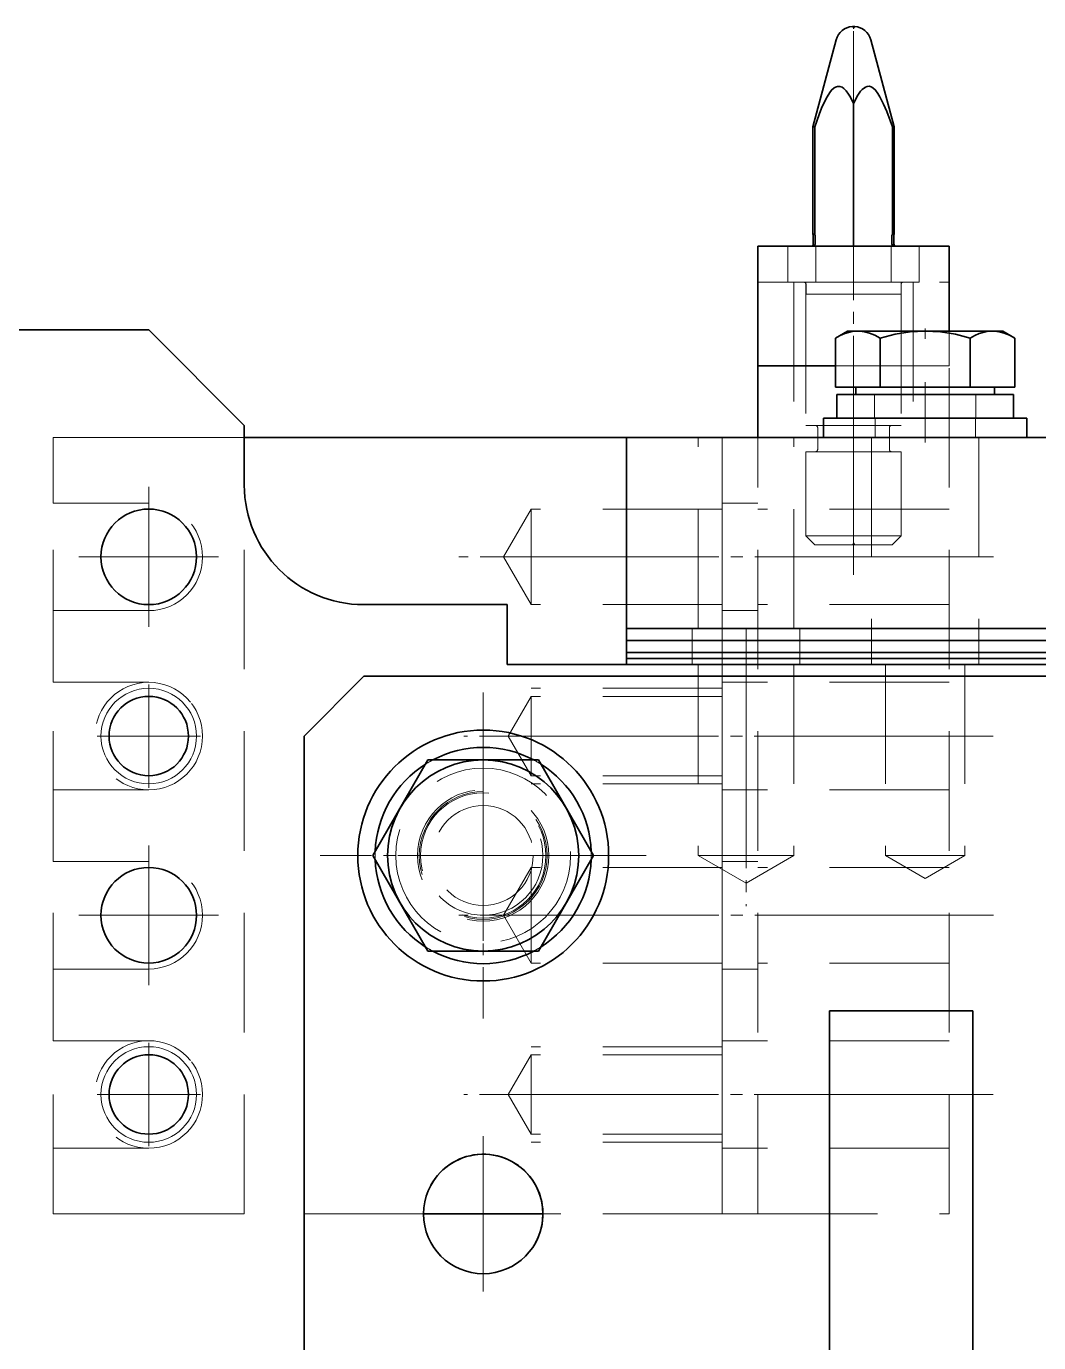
# Model space of a CAD drawing. Header units: millimetres. Extents: x 5606 to 13175, y -3239 to -2051.
# Drawn here: x 5914.4 to 5999.2, y -2480.6 to -2370.4 of the extents above; entities that cross this region are included whole.
import ezdxf

# ---------------------------------------------------------------- set-up
doc = ezdxf.new("R2010")
doc.units = ezdxf.units.MM
for name, pattern in [('CENTER-HOKUTO', [23, 20, -1, 1, -1]), ('DASHSPACE', [30, 12, -18]), ('HIDDEN-HOKUTO', [3.8, 2.5, -1.3])]:
    doc.linetypes.add(name, pattern=pattern)
doc.layers.add('AM_7', color=2, linetype='CENTER-HOKUTO', lineweight=30)
doc.layers.add('AM_HID', color=1, linetype='HIDDEN-HOKUTO', lineweight=25)

msp = doc.modelspace()

# ---------------------------------------------------------------- linework, layer by layer
at = {"color": 7, "lineweight": 35, "ltscale": 0.002458}
msp.add_line((5983.6, -2370.393), (5983.698, -2370.393), dxfattribs=at)
at = {"color": 7, "lineweight": 35, "ltscale": 0.00246}
msp.add_line((5983.698, -2370.393), (5983.796, -2370.393), dxfattribs=at)
at = {"color": 7, "lineweight": 35, "ltscale": 0.188463}
for p, q in [((5982.249, -2371.502), (5980.298, -2378.784)), ((5985.147, -2371.502), (5987.098, -2378.784))]:
    msp.add_line(p, q, dxfattribs=at)
at = {"color": 7, "lineweight": 35, "ltscale": 0.298874}
msp.add_line((5983.698, -2376.829), (5983.698, -2388.784), dxfattribs=at)
at = {"color": 7, "lineweight": 35, "ltscale": 0.00376}
for p, q in [((5980.448, -2378.784), (5980.298, -2378.784)), ((5987.098, -2378.784), (5986.948, -2378.784)), ((5980.448, -2387.784), (5980.298, -2387.784)), ((5987.098, -2387.784), (5986.948, -2387.784))]:
    msp.add_line(p, q, dxfattribs=at)
at = {"color": 7, "lineweight": 35, "ltscale": 0.225}
for p, q in [((5980.298, -2378.784), (5980.298, -2387.784)), ((5980.448, -2387.784), (5980.448, -2378.784)), ((5986.948, -2387.784), (5986.948, -2378.784)), ((5987.098, -2378.784), (5987.098, -2387.784))]:
    msp.add_line(p, q, dxfattribs=at)
at = {"color": 7, "lineweight": 35, "ltscale": 0.017579}
for p, q in [((5980.323, -2387.88), (5980.323, -2388.583)), ((5980.48, -2388.583), (5980.48, -2387.88)), ((5986.916, -2388.583), (5986.916, -2387.88)), ((5987.073, -2387.88), (5987.073, -2388.583))]:
    msp.add_line(p, q, dxfattribs=at)
at = {"color": 7, "lineweight": 35, "ltscale": 0.4}
for p, q in [((5991.698, -2388.784), (5975.698, -2388.784)), ((5964.698, -2420.784), (5964.698, -2404.784))]:
    msp.add_line(p, q, dxfattribs=at)
at = {"color": 7, "lineweight": 35, "ltscale": 0.25}
for p, q in [((5975.698, -2398.784), (5975.698, -2388.784)), ((5957.698, -2469.784), (5947.698, -2469.784))]:
    msp.add_line(p, q, dxfattribs=at)
at = {"color": 7, "lineweight": 35, "ltscale": 0.177499}
msp.add_line((5991.698, -2395.883), (5991.698, -2388.784), dxfattribs=at)
at = {"color": 7, "lineweight": 35, "ltscale": 0.3125}
msp.add_line((5912.198, -2395.784), (5924.698, -2395.784), dxfattribs=at)
at = {"color": 7, "lineweight": 35, "ltscale": 0.282843}
msp.add_line((5924.698, -2395.784), (5932.698, -2403.784), dxfattribs=at)
at = {"color": 7, "lineweight": 35, "ltscale": 0.029084}
for p, q in [((5983.198, -2395.884), (5982.19, -2396.465)), ((5996.198, -2395.884), (5997.205, -2396.465))]:
    msp.add_line(p, q, dxfattribs=at)
at = {"color": 7, "lineweight": 35, "ltscale": 0.102958}
for p, q in [((5982.19, -2400.583), (5982.19, -2396.465)), ((5985.941, -2400.583), (5985.941, -2396.465)), ((5993.455, -2396.465), (5993.455, -2400.583)), ((5997.205, -2400.583), (5997.205, -2396.465))]:
    msp.add_line(p, q, dxfattribs=at)
at = {"color": 7, "lineweight": 35, "ltscale": 0.1625}
for p, q in [((5983.198, -2395.884), (5989.698, -2395.884)), ((5989.698, -2395.884), (5996.198, -2395.884))]:
    msp.add_line(p, q, dxfattribs=at)
at = {"color": 7, "lineweight": 35, "ltscale": 0.162315}
msp.add_line((5982.19, -2398.784), (5975.698, -2398.784), dxfattribs=at)
at = {"color": 7, "lineweight": 35, "ltscale": 0.15}
msp.add_line((5975.698, -2404.784), (5975.698, -2398.784), dxfattribs=at)
at = {"color": 7, "lineweight": 35, "ltscale": 0.093771}
for p, q in [((5982.19, -2400.583), (5985.941, -2400.583)), ((5993.455, -2400.583), (5997.205, -2400.583))]:
    msp.add_line(p, q, dxfattribs=at)
at = {"color": 7, "lineweight": 35, "ltscale": 0.015}
for p, q in [((5983.883, -2400.583), (5983.883, -2401.184)), ((5995.513, -2400.583), (5995.513, -2401.184))]:
    msp.add_line(p, q, dxfattribs=at)
at = {"color": 7, "lineweight": 35, "ltscale": 0.187833}
msp.add_line((5985.941, -2400.583), (5993.455, -2400.583), dxfattribs=at)
at = {"color": 7, "lineweight": 35, "ltscale": 0.185001}
for p, q in [((5989.698, -2401.184), (5982.298, -2401.184)), ((5997.098, -2401.184), (5989.698, -2401.184))]:
    msp.add_line(p, q, dxfattribs=at)
at = {"color": 7, "lineweight": 35, "ltscale": 0.05}
for p, q in [((5982.298, -2401.184), (5982.298, -2403.184)), ((5997.098, -2401.184), (5997.098, -2403.184))]:
    msp.add_line(p, q, dxfattribs=at)
at = {"color": 7, "lineweight": 35, "ltscale": 0.125}
for p, q in [((5932.698, -2408.784), (5932.698, -2403.784)), ((5954.698, -2423.784), (5954.698, -2418.784))]:
    msp.add_line(p, q, dxfattribs=at)
at = {"color": 7, "lineweight": 35, "ltscale": 0.2125}
for p, q in [((5981.198, -2403.184), (5989.698, -2403.184)), ((5989.698, -2403.184), (5998.198, -2403.184))]:
    msp.add_line(p, q, dxfattribs=at)
at = {"color": 7, "lineweight": 35, "ltscale": 0.04}
for p, q in [((5981.198, -2403.184), (5981.198, -2404.784)), ((5998.198, -2403.184), (5998.198, -2404.784))]:
    msp.add_line(p, q, dxfattribs=at)
at = {"color": 7, "lineweight": 35}
for p, q in [((5932.698, -2404.784), (5964.698, -2404.784)), ((5964.698, -2404.784), (6008.698, -2404.784)), ((6024.698, -2420.784), (5964.698, -2420.784)), ((6014.698, -2420.784), (5964.698, -2420.784)), ((6014.698, -2421.784), (5964.698, -2421.784)), ((6014.698, -2421.784), (5964.698, -2421.784)), ((6014.698, -2422.784), (5964.698, -2422.784)), ((6014.698, -2422.784), (5964.698, -2422.784)), ((6024.698, -2423.784), (5954.698, -2423.784)), ((6014.698, -2423.284), (5964.698, -2423.284)), ((6014.698, -2423.284), (5964.698, -2423.284)), ((6014.698, -2423.784), (5964.698, -2423.784)), ((6032.698, -2424.784), (5942.698, -2424.784)), ((5937.698, -2557.784), (5937.698, -2429.784)), ((5981.698, -2542.784), (5981.698, -2452.784)), ((5993.698, -2452.784), (5993.698, -2542.784))]:
    msp.add_line(p, q, dxfattribs=at)
at = {"color": 7, "lineweight": 35, "ltscale": 0.3}
for p, q in [((5954.698, -2418.784), (5942.698, -2418.784)), ((5981.698, -2452.784), (5993.698, -2452.784))]:
    msp.add_line(p, q, dxfattribs=at)
at = {"color": 7, "lineweight": 35, "ltscale": 0.025}
for p, q in [((5964.698, -2420.784), (5964.698, -2421.784)), ((5964.698, -2421.784), (5964.698, -2422.784))]:
    msp.add_line(p, q, dxfattribs=at)
at = {"color": 7, "lineweight": 35, "ltscale": 0.0125}
for p, q in [((5964.698, -2422.784), (5964.698, -2423.284)), ((5964.698, -2423.284), (5964.698, -2423.784))]:
    msp.add_line(p, q, dxfattribs=at)
at = {"color": 7, "lineweight": 35, "ltscale": 0.176777}
msp.add_line((5942.698, -2424.784), (5937.698, -2429.784), dxfattribs=at)
at = {"color": 7, "lineweight": 35, "ltscale": 0.23091}
for p, q in [((5943.458, -2439.785), (5948.074, -2431.785)), ((5957.321, -2431.785), (5961.938, -2439.785)), ((5948.074, -2447.785), (5943.458, -2439.785)), ((5961.938, -2439.785), (5957.321, -2447.785))]:
    msp.add_line(p, q, dxfattribs=at)
at = {"color": 7, "lineweight": 35, "ltscale": 0.11559}
for p, q in [((5948.074, -2431.785), (5952.698, -2431.785)), ((5952.698, -2431.785), (5957.321, -2431.785)), ((5952.698, -2447.785), (5948.074, -2447.785)), ((5957.321, -2447.785), (5952.698, -2447.785))]:
    msp.add_line(p, q, dxfattribs=at)
at = {"color": 7, "lineweight": 35}
for points in [[(5980.448, -2378.784), (5980.821, -2377.749), (5981.026, -2377.238), (5981.322, -2376.59), (5981.486, -2376.28), (5981.726, -2375.903), (5981.863, -2375.732), (5982.074, -2375.532), (5982.194, -2375.457), (5982.36, -2375.4), (5982.558, -2375.401)], [(5982.558, -2375.401), (5982.738, -2375.472), (5982.9, -2375.588), (5983.085, -2375.782), (5983.291, -2376.067), (5983.438, -2376.314), (5983.698, -2376.829)], [(5983.698, -2376.829), (5984.057, -2376.144), (5984.287, -2375.811), (5984.418, -2375.662), (5984.689, -2375.455), (5984.845, -2375.4)], [(5984.845, -2375.4), (5985.017, -2375.397), (5985.183, -2375.448), (5985.31, -2375.523), (5985.531, -2375.73), (5985.733, -2375.994), (5985.909, -2376.279), (5986.214, -2376.883), (5986.48, -2377.506), (5986.948, -2378.784)], [(5980.232, -2388.784), (5980.361, -2388.753), (5980.418, -2388.714), (5980.476, -2388.622), (5980.48, -2388.583)], [(5986.916, -2388.583), (5986.945, -2388.677), (5986.976, -2388.713), (5987.054, -2388.762), (5987.164, -2388.784)], [(5985.941, -2396.465), (5985.491, -2396.23), (5985.034, -2396.048), (5984.625, -2395.94), (5984.212, -2395.889), (5983.586, -2395.926), (5982.965, -2396.094), (5982.575, -2396.261), (5982.19, -2396.465)], [(5989.698, -2395.884), (5988.429, -2395.954), (5987.174, -2396.156), (5985.941, -2396.465)], [(5993.455, -2396.465), (5992.221, -2396.156), (5990.967, -2395.954), (5989.698, -2395.884)], [(5997.205, -2396.465), (5996.755, -2396.23), (5996.299, -2396.048), (5995.889, -2395.94), (5995.476, -2395.889), (5994.85, -2395.926), (5994.229, -2396.094), (5993.84, -2396.261), (5993.455, -2396.465)]]:
    msp.add_lwpolyline(points, dxfattribs=at)
for centre, radius in [((5924.698, -2414.784), 4), ((5924.698, -2429.784), 3.323), ((5952.698, -2439.785), 10.5), ((5952.698, -2439.785), 8), ((5924.698, -2444.784), 4), ((5924.698, -2459.784), 3.323), ((5952.698, -2469.784), 5)]:
    msp.add_circle(centre, radius, dxfattribs=at)
at = {"color": 7, "lineweight": 13}
for centre in [(5924.698, -2429.784), (5924.698, -2459.784)]:
    msp.add_circle(centre, 4, dxfattribs=at)
at = {"color": 7, "linetype": 'DASHSPACE', "lineweight": 13}
msp.add_circle((5952.698, -2439.784), 5, dxfattribs=at)
at = {"color": 7, "lineweight": 35}
for centre, radius, start, end in [((5983.698, -2371.89), 1.5, 93.76041, 164.99999), ((5983.698, -2371.89), 1.5, 15, 86.23959), ((5980.123, -2388.583), 0.2, 269.07578, 359.99423), ((5980.123, -2387.88), 0.2, 0.00121, 28.95381), ((5980.311, -2387.883), 0.17, 0.87754, 35.85701), ((5987.085, -2387.883), 0.169, 144.12446, 179.142), ((5987.273, -2387.88), 0.2, 151.04619, 179.99879), ((5987.273, -2388.583), 0.2, 180.00577, 270.92422), ((5942.698, -2408.784), 10, 180.00001, 270), ((5952.698, -2439.785), 9.05, 62.12604, 117.87401), ((5952.698, -2439.785), 9.05, 122.18105, 177.84473), ((5952.698, -2439.785), 9.05, 2.15535, 57.81898), ((5952.698, -2439.785), 9.05, 182.15532, 237.81901), ((5952.698, -2439.785), 9.05, 302.18106, 357.84471), ((5952.698, -2439.785), 9.05, 242.12602, 297.87403), ((5952.698, -2469.784), 5, 331.35211, 151.35212)]:
    msp.add_arc(centre, radius, start, end, dxfattribs=at)
at = {"layer": 'AM_7', "color": 2, "lineweight": 13}
for p, q in [((5983.698, -2370.581), (5983.698, -2370.376)), ((5983.698, -2370.774), (5983.698, -2379.512)), ((5983.698, -2416.284), (5983.698, -2386.284)), ((5989.698, -2395.67), (5989.698, -2396.546)), ((5989.698, -2400.163), (5989.698, -2405.204)), ((5924.698, -2408.934), (5924.698, -2420.634)), ((5930.548, -2414.784), (5918.848, -2414.784)), ((5995.429, -2414.784), (5950.657, -2414.784)), ((5974.698, -2420.853), (5974.698, -2444.024)), ((5924.698, -2425.463), (5924.698, -2434.104)), ((5952.698, -2426.135), (5952.698, -2453.435)), ((5929.018, -2429.784), (5920.377, -2429.784)), ((5995.39, -2429.784), (5951.087, -2429.784)), ((5952.698, -2432.634), (5952.698, -2446.934)), ((5952.698, -2434.339), (5952.698, -2445.228)), ((5924.698, -2438.934), (5924.698, -2450.634)), ((5966.348, -2439.785), (5939.048, -2439.785)), ((5959.848, -2439.784), (5945.548, -2439.784)), ((5958.142, -2439.784), (5947.253, -2439.784)), ((5930.548, -2444.784), (5918.848, -2444.784)), ((5995.429, -2444.784), (5950.657, -2444.784)), ((5924.698, -2455.463), (5924.698, -2464.104)), ((5929.018, -2459.784), (5920.377, -2459.784)), ((5995.39, -2459.784), (5951.087, -2459.784)), ((5952.698, -2463.284), (5952.698, -2476.284)), ((5959.198, -2469.784), (5946.198, -2469.784))]:
    msp.add_line(p, q, dxfattribs=at)
at = {"layer": 'AM_HID', "color": 1, "lineweight": 13, "ltscale": 4}
for p, q in [((5983.6, -2370.393), (5983.698, -2370.393)), ((5983.698, -2370.564), (5983.6, -2370.393)), ((5983.698, -2370.393), (5983.796, -2370.393)), ((5983.698, -2370.564), (5983.796, -2370.393)), ((5983.698, -2376.829), (5983.698, -2388.784)), ((5980.448, -2378.784), (5980.298, -2378.784)), ((5980.448, -2387.784), (5980.448, -2378.784)), ((5986.948, -2387.784), (5986.948, -2378.784)), ((5987.098, -2378.784), (5986.948, -2378.784)), ((5980.448, -2387.784), (5980.298, -2387.784)), ((5980.48, -2388.583), (5980.48, -2387.88)), ((5986.916, -2388.583), (5986.916, -2387.88)), ((5987.098, -2387.784), (5986.948, -2387.784)), ((5978.198, -2388.784), (5980.536, -2388.784)), ((5978.198, -2388.784), (5978.198, -2391.784)), ((5980.12, -2388.784), (5980.165, -2388.784)), ((5980.536, -2391.784), (5980.536, -2388.784)), ((5986.86, -2388.784), (5980.536, -2388.784)), ((5986.86, -2388.784), (5989.198, -2388.784)), ((5986.86, -2391.784), (5986.86, -2388.784)), ((5987.276, -2388.784), (5987.231, -2388.784)), ((5989.198, -2388.784), (5989.198, -2391.784)), ((5975.698, -2391.784), (5991.698, -2391.784)), ((5980.536, -2391.784), (5978.198, -2391.784)), ((5978.698, -2391.784), (5978.698, -2404.784)), ((5979.698, -2391.784), (5979.698, -2404.784)), ((5979.723, -2391.984), (5979.723, -2392.687)), ((5980.536, -2391.784), (5986.86, -2391.784)), ((5989.198, -2391.784), (5986.86, -2391.784)), ((5987.673, -2391.984), (5987.673, -2392.687)), ((5987.698, -2391.784), (5987.698, -2404.784)), ((5988.698, -2391.784), (5988.698, -2404.784)), ((5983.698, -2392.784), (5979.698, -2392.784)), ((5983.698, -2392.784), (5979.698, -2392.784)), ((5979.698, -2392.784), (5979.698, -2403.784)), ((5987.698, -2392.784), (5983.698, -2392.784)), ((5987.698, -2392.784), (5983.698, -2392.784)), ((5987.698, -2392.784), (5987.698, -2403.784)), ((5985.941, -2400.583), (5985.941, -2396.465)), ((5991.698, -2398.784), (5991.698, -2395.883)), ((5993.455, -2400.583), (5993.455, -2396.465)), ((5991.698, -2398.784), (5982.19, -2398.784)), ((5991.698, -2469.784), (5991.698, -2398.784)), ((5985.448, -2401.184), (5989.698, -2401.184)), ((5985.448, -2401.184), (5985.448, -2403.184)), ((5989.698, -2401.184), (5993.948, -2401.184)), ((5993.948, -2401.184), (5993.948, -2403.184)), ((5983.698, -2403.784), (5979.698, -2403.784)), ((5980.698, -2403.984), (5980.698, -2405.784)), ((5987.698, -2403.784), (5983.698, -2403.784)), ((5985.448, -2403.184), (5989.698, -2403.184)), ((5985.498, -2403.184), (5985.498, -2404.784)), ((5986.698, -2403.984), (5986.698, -2405.784)), ((5989.698, -2403.184), (5993.948, -2403.184)), ((5993.898, -2403.184), (5993.898, -2404.784)), ((5916.698, -2469.784), (5916.698, -2404.784)), ((5916.698, -2404.784), (5932.698, -2404.784)), ((5932.698, -2404.784), (5916.698, -2404.784)), ((5916.698, -2404.784), (5916.698, -2410.284)), ((5932.698, -2469.784), (5932.698, -2404.784)), ((5970.698, -2420.784), (5970.698, -2404.784)), ((5972.698, -2404.784), (5972.698, -2469.784)), ((5972.698, -2469.784), (5972.698, -2404.784)), ((5975.698, -2469.784), (5975.698, -2404.784)), ((5975.698, -2469.784), (5975.698, -2404.784)), ((5978.698, -2420.784), (5978.698, -2404.784)), ((5981.198, -2404.784), (5989.698, -2404.784)), ((5985.198, -2404.784), (5985.198, -2420.784)), ((5989.698, -2404.784), (5998.198, -2404.784)), ((5994.198, -2404.784), (5994.198, -2420.784)), ((5979.698, -2405.984), (5983.698, -2405.984)), ((5979.698, -2405.984), (5979.698, -2413.017)), ((5983.698, -2405.984), (5987.698, -2405.984)), ((5987.698, -2405.984), (5987.698, -2413.017)), ((5916.698, -2410.284), (5924.698, -2410.284)), ((5954.388, -2414.784), (5956.698, -2410.784)), ((5956.698, -2410.784), (5956.698, -2416.701)), ((5972.698, -2410.784), (5956.698, -2410.784)), ((5972.698, -2410.284), (5975.698, -2410.284)), ((5991.698, -2410.784), (5975.698, -2410.784)), ((5956.698, -2412.866), (5956.698, -2418.784)), ((5983.698, -2413.017), (5979.698, -2413.017)), ((5983.698, -2413.017), (5979.698, -2413.017)), ((5980.465, -2413.784), (5979.698, -2413.017)), ((5983.698, -2413.784), (5980.465, -2413.784)), ((5983.698, -2413.61), (5983.598, -2413.784)), ((5987.698, -2413.017), (5983.698, -2413.017)), ((5987.698, -2413.017), (5983.698, -2413.017)), ((5983.698, -2413.61), (5983.798, -2413.784)), ((5986.931, -2413.784), (5983.698, -2413.784)), ((5986.931, -2413.784), (5987.698, -2413.017)), ((5954.388, -2414.784), (5956.698, -2418.784)), ((5924.698, -2419.284), (5916.698, -2419.284)), ((5916.698, -2419.284), (5916.698, -2425.284)), ((5972.698, -2418.784), (5956.698, -2418.784)), ((5972.698, -2419.284), (5975.698, -2419.284)), ((5991.698, -2418.784), (5975.698, -2418.784)), ((5970.198, -2420.784), (5970.198, -2421.784)), ((5970.198, -2421.784), (5970.198, -2422.784)), ((5979.198, -2420.784), (5979.198, -2421.784)), ((5979.198, -2421.784), (5979.198, -2422.784)), ((5985.198, -2420.784), (5985.198, -2421.784)), ((5985.198, -2421.784), (5985.198, -2422.784)), ((5994.198, -2420.784), (5994.198, -2421.784)), ((5994.198, -2421.784), (5994.198, -2422.784)), ((5970.198, -2422.784), (5970.198, -2423.284)), ((5979.198, -2422.784), (5979.198, -2423.284)), ((5985.198, -2422.784), (5985.198, -2423.284)), ((5994.198, -2422.784), (5994.198, -2423.284)), ((5970.198, -2423.284), (5970.198, -2423.784)), ((5970.698, -2423.784), (5970.698, -2439.784)), ((5978.698, -2423.784), (5978.698, -2439.784)), ((5979.198, -2423.284), (5979.198, -2423.784)), ((5985.198, -2423.284), (5985.198, -2423.784)), ((5986.374, -2423.784), (5986.374, -2439.784)), ((5993.021, -2423.784), (5993.021, -2439.784)), ((5994.198, -2423.284), (5994.198, -2423.784)), ((5916.698, -2425.284), (5924.698, -2425.284)), ((5972.698, -2425.784), (5956.698, -2425.784)), ((5972.698, -2425.284), (5975.698, -2425.284)), ((5991.698, -2425.284), (5975.698, -2425.284)), ((5954.779, -2429.784), (5956.698, -2426.46)), ((5956.698, -2426.46), (5956.698, -2431.377)), ((5972.698, -2426.46), (5956.698, -2426.46)), ((5956.698, -2428.19), (5956.698, -2433.107)), ((5954.779, -2429.784), (5956.698, -2433.107)), ((5972.698, -2433.107), (5956.698, -2433.107)), ((5972.698, -2433.784), (5956.698, -2433.784)), ((5916.698, -2434.284), (5916.698, -2440.284)), ((5924.698, -2434.284), (5916.698, -2434.284)), ((5972.698, -2434.284), (5975.698, -2434.284)), ((5991.698, -2434.284), (5975.698, -2434.284)), ((5916.698, -2440.284), (5924.698, -2440.284)), ((5976.616, -2439.784), (5970.698, -2439.784)), ((5974.698, -2442.093), (5970.698, -2439.784)), ((5972.698, -2440.284), (5975.698, -2440.284)), ((5978.698, -2439.784), (5972.78, -2439.784)), ((5974.698, -2442.093), (5978.698, -2439.784)), ((5991.291, -2439.784), (5986.374, -2439.784)), ((5989.698, -2441.702), (5986.374, -2439.784)), ((5993.021, -2439.784), (5988.104, -2439.784)), ((5989.698, -2441.702), (5993.021, -2439.784)), ((5954.388, -2444.784), (5956.698, -2440.784)), ((5956.698, -2440.784), (5956.698, -2446.701)), ((5972.698, -2440.784), (5956.698, -2440.784)), ((5991.698, -2440.784), (5975.698, -2440.784)), ((5956.698, -2442.866), (5956.698, -2448.784)), ((5954.388, -2444.784), (5956.698, -2448.784)), ((5916.698, -2449.284), (5916.698, -2455.284)), ((5924.698, -2449.284), (5916.698, -2449.284)), ((5972.698, -2448.784), (5956.698, -2448.784)), ((5972.698, -2449.284), (5975.698, -2449.284)), ((5991.698, -2448.784), (5975.698, -2448.784)), ((5916.698, -2455.284), (5924.698, -2455.284)), ((5972.698, -2455.784), (5956.698, -2455.784)), ((5972.698, -2455.284), (5975.698, -2455.284)), ((5991.698, -2455.284), (5975.698, -2455.284)), ((5954.779, -2459.784), (5956.698, -2456.46)), ((5956.698, -2456.46), (5956.698, -2461.377)), ((5972.698, -2456.46), (5956.698, -2456.46)), ((5956.698, -2458.19), (5956.698, -2463.107)), ((5954.779, -2459.784), (5956.698, -2463.107)), ((5972.698, -2463.107), (5956.698, -2463.107)), ((5916.698, -2464.284), (5916.698, -2469.784)), ((5924.698, -2464.284), (5916.698, -2464.284)), ((5972.698, -2463.784), (5956.698, -2463.784)), ((5972.698, -2464.284), (5975.698, -2464.284)), ((5991.698, -2464.284), (5975.698, -2464.284)), ((5947.698, -2469.784), (5916.698, -2469.784)), ((5916.698, -2469.784), (5932.698, -2469.784)), ((5972.698, -2469.784), (5957.698, -2469.784)), ((5975.698, -2469.784), (5972.698, -2469.784)), ((5975.698, -2469.784), (5991.698, -2469.784))]:
    msp.add_line(p, q, dxfattribs=at)
for points in [[(5982.551, -2375.4), (5982.379, -2375.397), (5982.213, -2375.448), (5982.086, -2375.523), (5981.865, -2375.73), (5981.663, -2375.994), (5981.487, -2376.279), (5981.182, -2376.883), (5980.916, -2377.506), (5980.448, -2378.784)], [(5983.698, -2376.829), (5983.339, -2376.144), (5983.109, -2375.811), (5982.978, -2375.662), (5982.707, -2375.455), (5982.551, -2375.4)], [(5984.838, -2375.401), (5984.658, -2375.472), (5984.496, -2375.588), (5984.311, -2375.782), (5984.105, -2376.067), (5983.958, -2376.314), (5983.698, -2376.829)], [(5986.948, -2378.784), (5986.575, -2377.749), (5986.369, -2377.238), (5986.074, -2376.59), (5985.91, -2376.28), (5985.67, -2375.903), (5985.533, -2375.732), (5985.322, -2375.532), (5985.202, -2375.457), (5985.036, -2375.4), (5984.838, -2375.401)], [(5980.48, -2388.583), (5980.451, -2388.677), (5980.42, -2388.713), (5980.342, -2388.762), (5980.232, -2388.784)], [(5987.164, -2388.784), (5987.035, -2388.753), (5986.978, -2388.714), (5986.92, -2388.622), (5986.916, -2388.583)], [(5982.19, -2396.465), (5982.641, -2396.23), (5983.097, -2396.048), (5983.507, -2395.94), (5983.919, -2395.889), (5984.546, -2395.926), (5985.167, -2396.094), (5985.556, -2396.261), (5985.941, -2396.465)], [(5985.941, -2396.465), (5987.174, -2396.156), (5988.429, -2395.954), (5989.698, -2395.884)], [(5989.698, -2395.884), (5990.967, -2395.954), (5992.221, -2396.156), (5993.455, -2396.465)], [(5993.455, -2396.465), (5993.905, -2396.23), (5994.361, -2396.048), (5994.771, -2395.94), (5995.184, -2395.889), (5995.81, -2395.926), (5996.431, -2396.094), (5996.82, -2396.261), (5997.205, -2396.465)]]:
    msp.add_lwpolyline(points, dxfattribs=at)
for centre, radius in [((5924.698, -2429.784), 4.5), ((5952.698, -2439.785), 7.315), ((5952.698, -2439.784), 5.5), ((5952.698, -2439.785), 5.35), ((5952.698, -2439.785), 5.25), ((5952.698, -2439.784), 4.188), ((5924.698, -2459.784), 4.5)]:
    msp.add_circle(centre, radius, dxfattribs=at)
for centre, radius, start, end in [((5980.311, -2387.883), 0.169, 0.858, 35.87553), ((5987.085, -2387.883), 0.17, 144.14299, 179.12246), ((5979.523, -2391.984), 0.2, 0.02326, 89.82627), ((5987.873, -2391.984), 0.2, 90.17373, 179.97674), ((5979.523, -2392.687), 0.2, 331.04619, 359.99879), ((5987.873, -2392.687), 0.2, 180.00121, 208.95381), ((5980.498, -2403.984), 0.2, 0.01436, 89.89038), ((5986.898, -2403.984), 0.2, 90.10962, 179.98565), ((5980.498, -2405.783), 0.2, 270.10962, 359.98564), ((5986.898, -2405.783), 0.2, 180.01435, 269.89038), ((5924.698, -2414.784), 4.5, 270, 90), ((5924.698, -2429.784), 4.5, 270, 90), ((5952.698, -2439.785), 9.05, 117.87401, 122.18105), ((5952.698, -2439.785), 9.05, 57.81898, 62.12604), ((5952.698, -2439.785), 9.05, 177.84473, 182.15532), ((5952.698, -2439.785), 9.05, 357.84471, 2.15535), ((5924.698, -2444.784), 4.5, 270, 90), ((5952.698, -2439.785), 9.05, 237.81901, 242.12602), ((5952.698, -2439.785), 9.05, 297.87403, 302.18106), ((5924.698, -2459.784), 4.5, 270, 90), ((5952.698, -2469.784), 5, 151.35212, 331.35211)]:
    msp.add_arc(centre, radius, start, end, dxfattribs=at)

doc.saveas('drawing.dxf')
